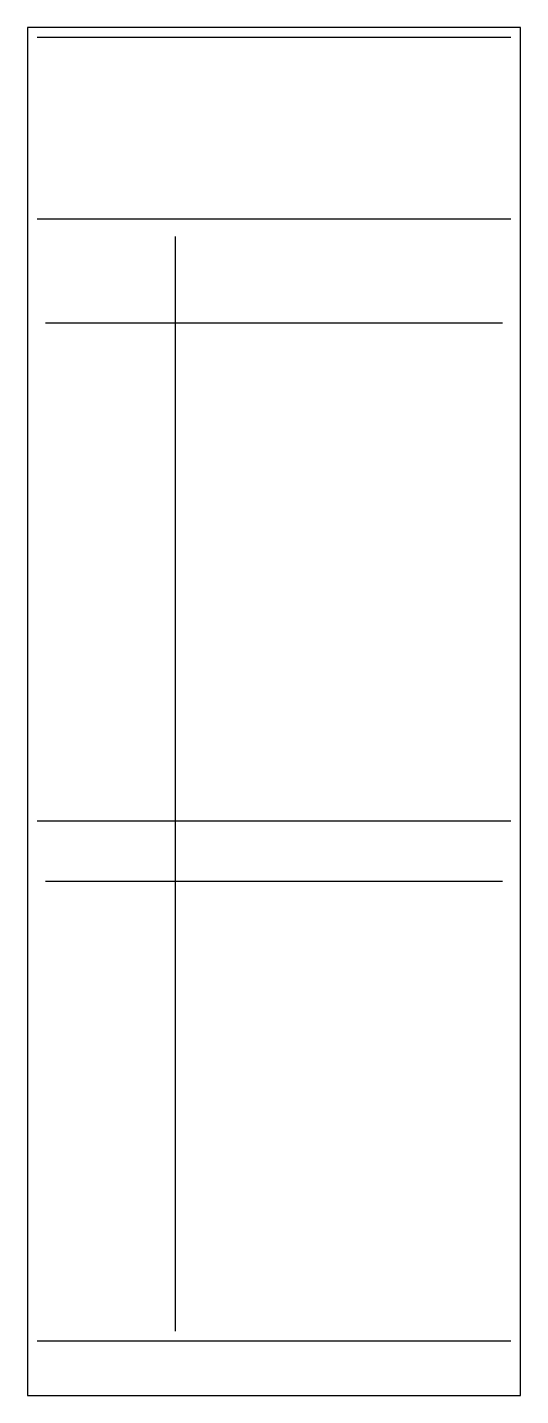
# Model space of a CAD drawing. Header units: millimetres. Extents: x 0 to 900, y 0 to 2500.
import ezdxf

# ---------------------------------------------------------------- set-up
doc = ezdxf.new("R2010")
doc.units = ezdxf.units.MM

msp = doc.modelspace()

# ---------------------------------------------------------------- linework, layer by layer
for p, q in [((18, 2482), (882, 2482)), ((18, 2150), (882, 2150)), ((270, 118), (270, 2118)), ((33, 1960), (867, 1960)), ((18, 1050), (882, 1050)), ((33, 940), (867, 940)), ((18, 100), (882, 100))]:
    msp.add_line(p, q)
msp.add_lwpolyline([(0, 0), (900, 0), (900, 2500), (0, 2500)], close=True)

doc.saveas('drawing.dxf')
